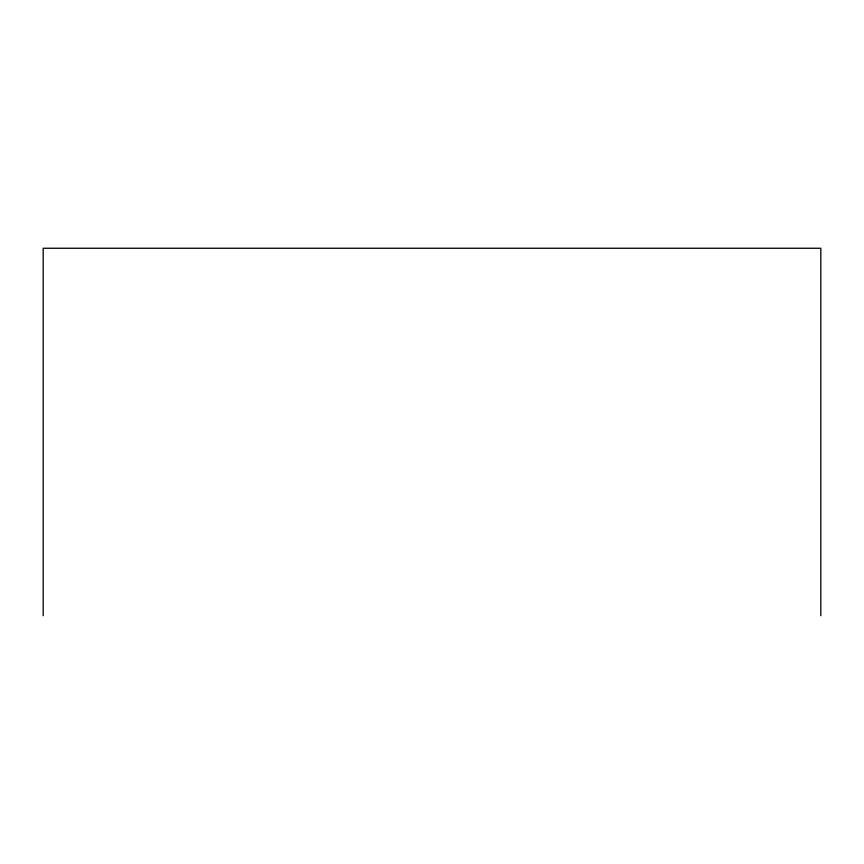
<?xml version="1.0" encoding="UTF-8"?>
<svg xmlns="http://www.w3.org/2000/svg" width="864" height="864" viewBox="0 0 864 864"><rect width="100%" height="100%" fill="white"/><g stroke="black" fill="none" stroke-linecap="round" stroke-linejoin="round"><path stroke-width="1.3" d="M820.8 615.74L820.8 248.26L43.2 248.26L43.2 615.74"/></g></svg>
